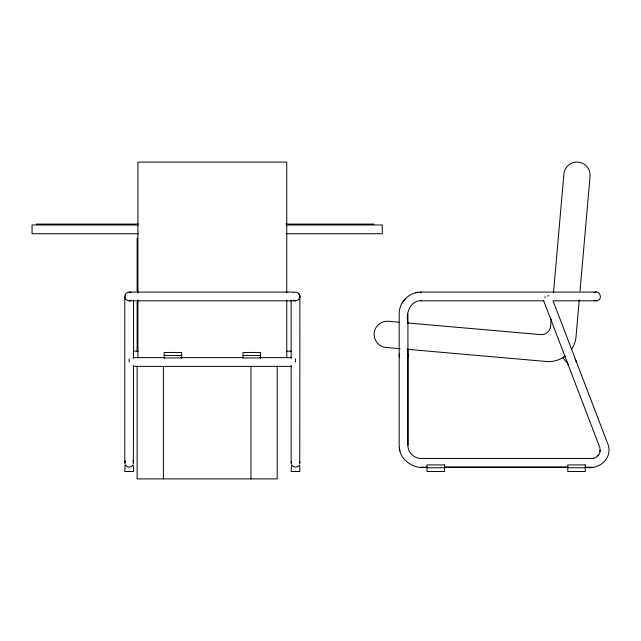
<?xml version="1.0" encoding="UTF-8"?>
<svg xmlns="http://www.w3.org/2000/svg" width="641" height="641" viewBox="0 0 641 641"><rect width="100%" height="100%" fill="white"/><g stroke="black" fill="none" stroke-linecap="round" stroke-linejoin="round"><path stroke-width="0.96" d="M407.916 323.032C405.625 313.273 410 300.557 421.337 300.653M551.172 319.394L550.555 326.365A9.078 9.078 0 0 1 540.724 334.618L407.315 322.944M553.52 292.512L563.888 174.04A13.132 13.132 0 0 1 578.11 162.101A13.132 13.132 0 0 1 590.057 176.331L579.857 292.873M579.248 299.844L575.938 337.703A27.579 27.579 0 0 1 571.435 349.497M407.916 348.816L407.916 445.158C407.7 452.29 414.078 458.668 421.209 458.451L592.468 458.451C596.659 458.107 600.192 454.309 600.176 450.094M600.072 451.344L599.888 447.674L543.688 300.821M124.931 463.948L125.372 460.623M133.392 463.948L133.536 365.45M293.338 292.673A4.375 4.375 0 0 1 299.908 296.446L299.756 297.584L299.756 295.325L298.618 293.378M291.294 463.94L291.294 461.688M299.756 463.94L299.9 296.446M124.931 295.317C126.349 290.589 132.463 292.312 136.012 292.08M578.671 292.08L420.776 292.08C409.23 291.959 398.998 302.28 399.175 313.818L399.175 445.447C398.854 459.653 413.501 469.693 426.898 467.193M402.115 303.025L405.593 298.49M299.315 298.634L297.712 300.236L295.525 300.821L137.919 300.821M597.885 455.751L598.67 454.773M565.242 355.979L562.95 357.742L565.939 361.644L567.485 362.606L567.405 361.997A4.375 4.375 0 0 0 568.687 365.098M131.349 300.236C128.977 301.663 125.604 300.268 124.931 297.584M593.999 292.665C600.256 289.043 603.421 300.829 596.186 300.821L553.063 300.821L608.309 445.239C612.419 458.9 598.325 470.446 585.233 467.193M544.666 297.232L545.651 296.855M547.767 296.046L548.752 295.669M415.4 292.825L418.212 292.272M592.468 458.435L593.654 458.235M36.321 224.102L138.416 224.102M285.75 224.102L373.975 224.102M138.119 224.975L32.05 224.975L32.05 233.733L138.119 233.733M286.223 224.975L382.292 224.975L382.292 233.733L286.223 233.733M137.919 292.08L293.177 292.08M580.962 292.08L596.186 292.08M129.161 300.821L136.012 300.821M543.712 300.821L421.065 300.821L421.065 300.236M133.144 351.172L138.127 351.172M286.559 351.172L291.543 351.172M164.184 355.451L181.699 355.451M242.987 355.451L260.502 355.451M133.048 357.622L164.849 357.622M180.81 357.622L243.652 357.622M259.613 357.622L291.535 357.622M164.184 357.942L181.699 357.942M242.987 357.942L260.502 357.942M133.048 366.38L291.535 366.38M420.921 467.177L426.898 467.177M444.822 467.177L568.303 467.177M585.233 467.177L593.197 467.177M444.822 467.193L568.303 467.193M427.082 467.754L444.59 467.754M567.782 467.754L585.289 467.754M399.351 322.247L388.398 321.293A13.132 13.132 0 0 0 374.168 333.232A13.132 13.132 0 0 0 386.106 347.462L400.056 348.68M407.027 349.289L547.478 361.58A27.579 27.579 0 0 0 564.993 356.204M596.186 300.821L593.999 300.236M295.525 300.821L293.338 300.236M129.161 292.08L131.349 292.665M299.315 294.275L299.756 295.325M132.951 460.623L133.536 462.81M399.375 448.155L399.928 450.968M299.756 461.688L299.9 462.81M420.776 292.104L420.817 292.681M421.065 292.08L421.065 292.665M407.932 314.106L407.932 445.158M295.525 358.904L295.525 361.997M291.142 300.068L291.142 358.455M291.142 365.45L291.142 462.81M286.767 292.873L286.767 162.101L137.919 162.101L137.919 292.873M286.767 299.844L286.767 357.814M277.216 366.035L277.216 478.899L137.126 478.899L137.126 366.035M260.502 358.207L260.502 352.462L242.987 352.462L242.987 358.207M250.952 366.323L250.952 478.899M181.699 358.207L181.699 352.462L164.184 352.462L164.184 358.207M163.391 366.323L163.391 478.899M137.919 299.844L137.919 357.814M137.126 238.107L137.126 292.705M137.126 300.333L137.126 351.324M133.536 300.068L133.536 358.455M129.161 358.904L129.161 361.997M124.779 296.446L124.779 462.81M574.881 358.904A4.375 4.375 0 0 1 576.163 361.997M407.347 353.367A4.375 4.375 0 0 1 407.347 357.742M399.76 357.742A4.375 4.375 0 0 1 399.76 353.367M125.372 297.232A4.375 1.562 0 0 1 124.931 296.855M124.931 296.046A4.375 1.562 0 0 1 125.372 295.669M125.099 465.51L124.803 471.52L133.48 471.52L133.48 466.608L132.919 465.046L132.695 465.43A4.375 4.375 0 0 1 125.748 465.43L125.444 464.909L125.099 465.51M291.463 465.51L291.166 471.52L299.844 471.52L299.844 466.608L299.283 465.046L299.059 465.43A4.375 4.375 0 0 1 292.112 465.43L291.807 464.909L291.463 465.51M444.59 464.909L427.082 464.909L427.082 471.52L444.59 471.52L444.59 464.909M585.289 464.909L567.782 464.909L567.782 471.52L585.289 471.52L585.289 464.909"/></g></svg>
